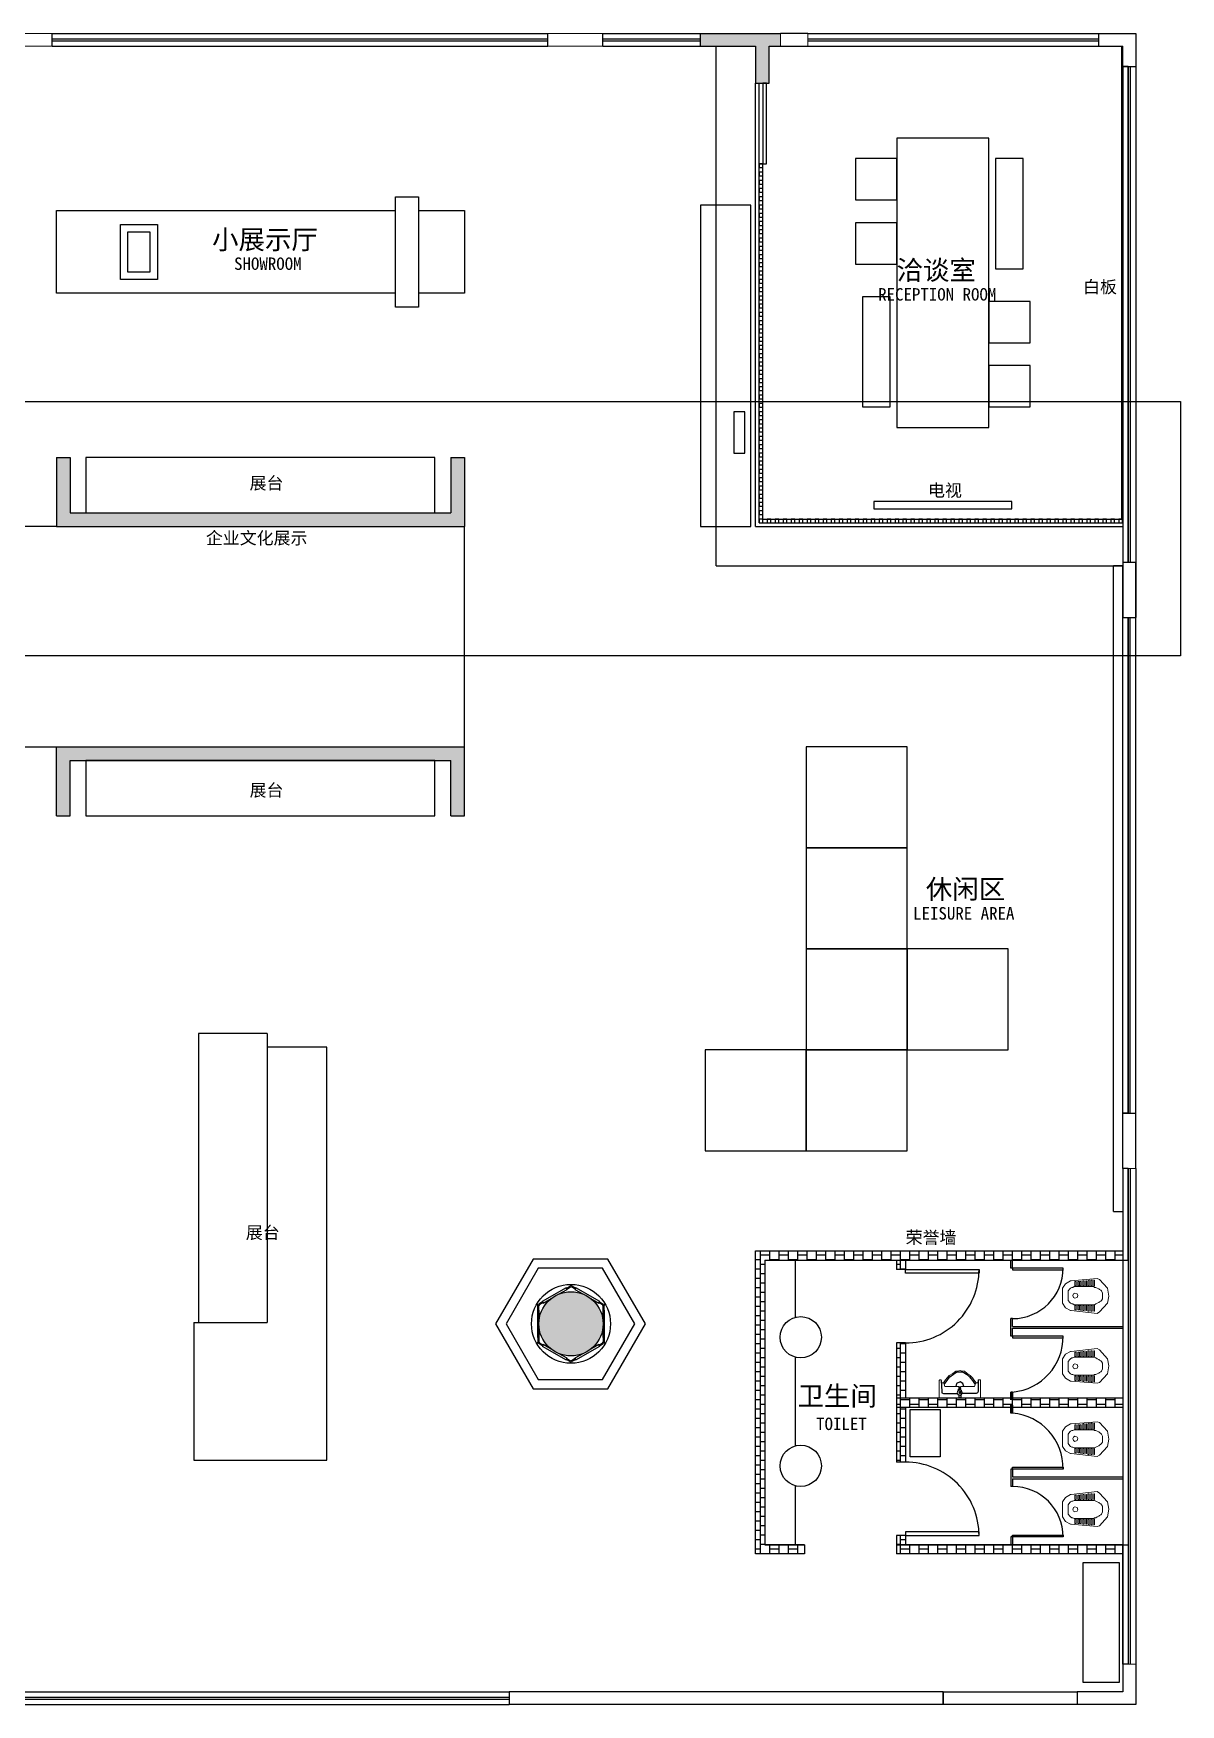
# Model space of a CAD drawing. Header units: millimetres. Extents: x 5625199 to 7433318, y -3316392 to -2552493.
# Drawn here: x 5917305 to 5929799, y -2654519 to -2636319 of the extents above; entities that cross this region are included whole.
import ezdxf

# ---------------------------------------------------------------- set-up
doc = ezdxf.new("R2010")
doc.units = ezdxf.units.MM
for name, color, linetype in [('155', 155, 'Continuous'), ('250', 250, 'Continuous'), ('PL-固定家具', 155, 'Continuous'), ('PL-固定落地', 155, 'Continuous'), ('PL-文字标注', 2, 'Continuous'), ('PL-新建墙体', 5, 'Continuous'), ('PL-活动家具', 15, 'Continuous'), ('PL-门', 4, 'Continuous')]:
    doc.layers.add(name, color=color, linetype=linetype)
doc.styles.add('黑体', font='simhei.ttf')
pattern_1 = [(90, (275553.75, -473759.71), (-101.6, 6e-15), []), (180, (275553.754, -473759.71), (-101.6, -50.8), [101.6, -101.6])]

# ---------------------------------------------------------------- blocks, each defined once
blk = doc.blocks.new('GRDRDRD')
at = {"lineweight": 9}
for points in [[(5099847, -2519310), (5099792, -2519279), (5099760, -2519231), (5099760, -2519145), (5099760, -2519066), (5099792, -2519018), (5099847, -2518987)], [(5099823, -2519097), (5099839, -2519073)], [(5099839, -2519073), (5099847, -2519066), (5099863, -2519058), (5099871, -2519058), (5099886, -2519050), (5100100, -2519050)], [(5099847, -2518987), (5099855, -2518987)], [(5100139, -2518955), (5099855, -2518987)], [(5100100, -2519050), (5100107, -2519050)], [(5100107, -2519050), (5100123, -2519058), (5100139, -2519066), (5100155, -2519073), (5100163, -2519081), (5100178, -2519089), (5100186, -2519097)], [(5100139, -2518955), (5100163, -2518971)], [(5100163, -2518971), (5100250, -2519066), (5100265, -2519145), (5100250, -2519231), (5100163, -2519326)], [(5099823, -2519200), (5099823, -2519097)], [(5099839, -2519223), (5099823, -2519200)], [(5100107, -2519247), (5100100, -2519247), (5099886, -2519247), (5099871, -2519239), (5099863, -2519239), (5099847, -2519231), (5099839, -2519223)], [(5100107, -2519239), (5100100, -2519247)], [(5100186, -2519200), (5100178, -2519208), (5100163, -2519216), (5100155, -2519223), (5100139, -2519231), (5100123, -2519239), (5100107, -2519239)], [(5100186, -2519097), (5100194, -2519113)], [(5100194, -2519176), (5100186, -2519200)], [(5100194, -2519176), (5100194, -2519113)], [(5100139, -2519334), (5099855, -2519310), (5099847, -2519310)], [(5100163, -2519326), (5100139, -2519334)]]:
    blk.add_lwpolyline(points, dxfattribs=at)
at = {"lineweight": 13}
for points in [[(5099894, -2518995), (5099910, -2518995), (5099910, -2519042), (5099894, -2519042)], [(5099926, -2518995), (5099942, -2518995), (5099942, -2519042), (5099926, -2519042)], [(5099950, -2518995), (5099965, -2518987), (5099965, -2519042), (5099950, -2519042)], [(5099981, -2518987), (5099997, -2518987), (5099997, -2519042), (5099981, -2519042)], [(5100013, -2518987), (5100021, -2518987), (5100021, -2519042), (5100013, -2519042)], [(5100052, -2519042), (5100036, -2519042), (5100036, -2518979), (5100052, -2518979)], [(5100084, -2519042), (5100068, -2519042), (5100068, -2518979), (5100084, -2518979)], [(5100107, -2519042), (5100100, -2519042), (5100100, -2518979), (5100107, -2518979)], [(5099894, -2519176), (5099878, -2519168), (5099871, -2519152), (5099878, -2519129), (5099894, -2519121), (5099918, -2519129), (5099926, -2519152), (5099918, -2519168)], [(5100084, -2519318), (5100068, -2519318), (5100068, -2519255), (5100084, -2519255)], [(5100100, -2519318), (5100100, -2519255), (5100107, -2519255), (5100107, -2519318)]]:
    blk.add_lwpolyline(points, close=True, dxfattribs=at)
for points in [[(5099894, -2519302), (5099894, -2519255), (5099910, -2519255), (5099910, -2519302)], [(5099926, -2519302), (5099926, -2519255), (5099942, -2519255), (5099942, -2519302)], [(5099950, -2519302), (5099950, -2519255), (5099965, -2519255), (5099965, -2519302)], [(5099981, -2519310), (5099981, -2519255), (5099997, -2519255), (5099997, -2519310)], [(5100013, -2519310), (5100013, -2519255), (5100021, -2519255), (5100021, -2519310)], [(5100036, -2519310), (5100036, -2519255), (5100052, -2519255), (5100052, -2519318), (5100036, -2519310)], [(5099910, -2519302), (5099894, -2519302)], [(5099942, -2519302), (5099926, -2519302)], [(5099965, -2519302), (5099950, -2519302)], [(5099997, -2519310), (5099981, -2519310)], [(5100021, -2519310), (5100013, -2519310)]]:
    blk.add_lwpolyline(points, dxfattribs=at)
blk = doc.blocks.new('SFSEEE')
at = {"lineweight": 9}
for points in [[(5103261, -2495352), (5103269, -2495352), (5103269, -2495375), (5103261, -2495375), (5103072, -2495375), (5103072, -2494925), (5103261, -2494925), (5103269, -2494933), (5103269, -2494949), (5103261, -2494949)], [(5103198, -2495139), (5103198, -2495012), (5103198, -2494989), (5103222, -2494981), (5103238, -2494973)], [(5103246, -2494949), (5103238, -2494957), (5103238, -2494965), (5103238, -2494973), (5103269, -2494996), (5103293, -2495012), (5103317, -2495036), (5103340, -2495075), (5103364, -2495107), (5103364, -2495123), (5103372, -2495154), (5103364, -2495178), (5103364, -2495202), (5103340, -2495233), (5103317, -2495265), (5103293, -2495289), (5103269, -2495304), (5103238, -2495328), (5103238, -2495336), (5103238, -2495344), (5103246, -2495352)], [(5103238, -2495328), (5103222, -2495320), (5103198, -2495312), (5103198, -2495296), (5103198, -2495162)]]:
    blk.add_lwpolyline(points, dxfattribs=at)
at = {"lineweight": 25}
for points in [[(5103261, -2494949), (5103143, -2494957), (5103127, -2494957), (5103119, -2494973), (5103119, -2495123)], [(5103222, -2494981), (5103230, -2494989), (5103261, -2495012), (5103285, -2495028), (5103301, -2495044), (5103332, -2495083), (5103348, -2495107), (5103356, -2495131), (5103356, -2495154), (5103356, -2495170), (5103348, -2495194), (5103332, -2495225), (5103301, -2495257), (5103285, -2495273), (5103261, -2495289), (5103230, -2495312), (5103222, -2495320)], [(5103072, -2495146), (5103096, -2495146), (5103104, -2495139)], [(5103104, -2495162), (5103096, -2495162), (5103072, -2495162), (5103072, -2495139)], [(5103261, -2495352), (5103143, -2495352), (5103127, -2495344), (5103119, -2495328), (5103119, -2495178)], [(5103159, -2495139), (5103159, -2495131)], [(5103159, -2495162), (5103159, -2495154)], [(5103167, -2495146), (5103175, -2495146), (5103182, -2495146)], [(5103167, -2495154), (5103175, -2495154), (5103182, -2495154)], [(5103175, -2495162), (5103175, -2495154)], [(5103182, -2495146), (5103190, -2495146), (5103190, -2495139), (5103190, -2495162), (5103190, -2495139), (5103190, -2495162), (5103182, -2495154)], [(5103198, -2495194), (5103230, -2495186), (5103246, -2495154), (5103230, -2495115), (5103198, -2495107)]]:
    blk.add_lwpolyline(points, dxfattribs=at)
for points in [[(5103072, -2495139), (5103072, -2495162), (5103072, -2495146)], [(5103127, -2495123), (5103111, -2495131), (5103104, -2495154), (5103111, -2495170), (5103127, -2495178), (5103151, -2495170), (5103159, -2495154), (5103151, -2495131)], [(5103143, -2495154), (5103135, -2495146), (5103127, -2495146), (5103119, -2495154), (5103127, -2495162), (5103135, -2495162)], [(5103175, -2495162), (5103175, -2495139), (5103167, -2495139), (5103167, -2495162)]]:
    blk.add_lwpolyline(points, close=True, dxfattribs=at)
blk = doc.blocks.new('G$CFB626B85')
at = {"layer": 'PL-活动家具'}
for points in [[(1100, 3300), (2200, 3300), (2200, 4400), (1100, 4400)], [(1100, 2200), (2200, 2200), (2200, 3300), (1100, 3300)], [(1100, 1100), (2200, 1100), (2200, 2200), (1100, 2200)], [(2200, 1100), (3300, 1100), (3300, 2200), (2200, 2200)], [(0, 0), (1100, 0), (1100, 1100), (0, 1100)], [(1100, 0), (2200, 0), (2200, 1100), (1100, 1100)]]:
    blk.add_lwpolyline(points, close=True, dxfattribs=at)

msp = doc.modelspace()

# ---------------------------------------------------------------- hatches: boundary and pattern name
at = {"layer": 'PL-新建墙体'}
h = msp.add_hatch(dxfattribs=at)
h.set_pattern_fill('AR-B88', color=250, scale=0.5, angle=90)
h.set_pattern_definition(pattern_1)
h.paths.add_polyline_path([(5907400.32, -2641539.37), (5906900.32, -2641539.37), (5906900.32, -2641689.37), (5906900.34, -2642089.37), (5907540.32, -2642089.37), (5907540.32, -2641689.37), (5910151.45, -2641689.37), (5910151.45, -2640939.37), (5910001.45, -2640939.37), (5910001.45, -2641539.37), (5907540.32, -2641539.37)])
h.paths.add_polyline_path([(5906900.32, -2644089.37), (5906900.41, -2644239.37), (5907400.32, -2644239.37), (5907540.59, -2644239.37), (5910001.45, -2644239.37), (5910001.45, -2644839.37), (5910151.45, -2644839.37), (5910151.45, -2644089.37), (5907540.32, -2644089.37), (5907540.32, -2643689.37), (5906900.4, -2643689.37)])
h.paths.add_polyline_path([(5910751.45, -2644089.37), (5910751.45, -2644839.37), (5910901.45, -2644839.37), (5910901.45, -2644239.37), (5915005.06, -2644239.37), (5915005.06, -2644839.37), (5915155.06, -2644839.37), (5915155.06, -2644089.37)])
h.paths.add_polyline_path([(5915155.06, -2641689.37), (5915155.06, -2640939.37), (5915005.06, -2640939.37), (5915005.06, -2641539.37), (5910901.45, -2641539.37), (5910901.45, -2640939.37), (5910751.45, -2640939.37), (5910751.45, -2641689.37)])
h.paths.add_polyline_path([(5922000.35, -2641689.37), (5922000.35, -2640939.37), (5921850.35, -2640939.37), (5921850.35, -2641539.37), (5917705.06, -2641539.37), (5917705.06, -2640939.37), (5917555.06, -2640939.37), (5917555.06, -2641689.37)])
h.paths.add_polyline_path([(5917555.06, -2644089.37), (5917555.06, -2644839.37), (5917705.06, -2644839.37), (5917705.06, -2644239.37), (5921850.35, -2644239.37), (5921850.35, -2644839.37), (5922000.35, -2644839.37), (5922000.35, -2644089.37)])
h.paths.add_polyline_path([(5924569.71, -2636319.26), (5924569.71, -2636379.26), (5924569.71, -2636399.26), (5924569.71, -2636459.26), (5925169.71, -2636459.26), (5925169.71, -2636859.26), (5925319.71, -2636859.26), (5925319.71, -2636459.26), (5925440.29, -2636459.26), (5925440.29, -2636319.26)])
h.paths.add_polyline_path([(5923510.22, -2650372.82, 1), (5922810.22, -2650372.82, 1)])
h.paths.add_polyline_path([(5909390.3, -2652549.44, 1), (5908690.3, -2652549.44, 1)])
h = msp.add_hatch(dxfattribs=at)
h.set_pattern_fill('AR-B88', color=250, scale=0.5, angle=90)
h.set_pattern_definition(pattern_1)
h.paths.add_polyline_path([(5929169.87, -2649579.07), (5925169.71, -2649579.05), (5925169.71, -2652879.44), (5925703.92, -2652879.44), (5925703.92, -2652779.33), (5925269.92, -2652779.33), (5925269.92, -2649681.16), (5929169.87, -2649681.18)])
h.paths.add_polyline_path([(5929169.87, -2651180.24), (5926703.92, -2651180.24), (5926703.92, -2651280.24), (5929169.87, -2651280.24)])
h.paths.add_polyline_path([(5926803.92, -2651180.24), (5926803.92, -2650580.93), (5926703.92, -2650580.93), (5926703.92, -2651180.24)])
h.paths.add_polyline_path([(5926703.92, -2651280.24), (5926703.92, -2651879.34), (5926803.92, -2651879.34), (5926803.92, -2651280.24)])
h.paths.add_polyline_path([(5926803.92, -2649681.16), (5926703.92, -2649681.16), (5926703.92, -2649780.93), (5926803.92, -2649780.93), (5926803.92, -2649681.16)])
h.paths.add_polyline_path([(5926803.92, -2652779.33), (5926803.92, -2652679.34), (5926703.92, -2652679.34), (5926703.92, -2652779.33)])
h.paths.add_polyline_path([(5926703.92, -2652779.33), (5926703.92, -2652879.44), (5929169.87, -2652879.44), (5929169.87, -2652779.33), (5926803.92, -2652779.33)])

# ---------------------------------------------------------------- linework, layer by layer
at = {"color": 255, "lineweight": 9}
for p, q in [((5916908.2, -2636319.26), (5917508.2, -2636319.26)), ((5916908.2, -2636459.26), (5917508.2, -2636459.26)), ((5922908.2, -2636319.26), (5923508.2, -2636319.26)), ((5922908.2, -2636459.26), (5923508.2, -2636459.26)), ((5925440.29, -2636319.26), (5925440.29, -2636459.26)), ((5925740.29, -2636319.26), (5925740.29, -2636459.26)), ((5929309.89, -2648679.61), (5929169.87, -2648679.61)), ((5929309.89, -2654079.66), (5929169.89, -2654079.66)), ((5927214.88, -2654379.44), (5922487.14, -2654379.44)), ((5927214.88, -2654519.44), (5922487.14, -2654519.44))]:
    msp.add_line(p, q, dxfattribs=at)
at = {"color": 255}
for p, q in [((5917508.2, -2636459.26), (5917508.2, -2636319.26)), ((5922908.2, -2636459.26), (5922908.2, -2636319.26)), ((5923508.2, -2636459.26), (5923508.2, -2636319.26)), ((5928908.2, -2636459.26), (5928908.2, -2636319.26)), ((5922487.14, -2654379.44), (5922487.14, -2654519.44))]:
    msp.add_line(p, q, dxfattribs=at)
at = {"color": 250, "ltscale": 500}
for p, q in [((5917508.2, -2636319.26), (5922908.2, -2636319.26)), ((5917508.2, -2636459.26), (5922908.2, -2636459.26)), ((5923508.2, -2636319.26), (5924569.71, -2636319.26)), ((5923508.2, -2636459.26), (5924569.71, -2636459.26)), ((5925740.29, -2636319.26), (5928908.2, -2636319.26)), ((5925740.29, -2636459.26), (5928908.2, -2636459.26)), ((5929169.87, -2636679.44), (5929169.87, -2639847.35)), ((5929169.87, -2636679.44), (5929169.87, -2642079.44)), ((5929309.87, -2636679.44), (5929309.87, -2642079.44)), ((5929169.87, -2648079.44), (5929169.87, -2642679.44)), ((5929309.87, -2648079.44), (5929309.87, -2642679.44)), ((5929169.87, -2648679.61), (5929169.87, -2654079.61)), ((5929309.87, -2648679.61), (5929309.87, -2654079.61)), ((5910033.02, -2654379.44), (5922487.14, -2654379.44)), ((5910033.02, -2654519.44), (5922487.14, -2654519.44))]:
    msp.add_line(p, q, dxfattribs=at)
at = {"color": 3, "ltscale": 500}
for p, q in [((5917508.2, -2636379.26), (5922908.2, -2636379.26)), ((5917508.2, -2636399.26), (5922908.2, -2636399.26)), ((5923508.2, -2636379.26), (5924569.71, -2636379.26)), ((5923508.2, -2636399.26), (5924569.71, -2636399.26)), ((5925740.29, -2636379.26), (5928908.2, -2636379.26)), ((5925740.29, -2636399.26), (5928908.2, -2636399.26)), ((5929229.87, -2636679.44), (5929229.87, -2642079.44)), ((5929249.87, -2636679.44), (5929249.87, -2642079.44)), ((5929229.87, -2648079.44), (5929229.87, -2642679.44)), ((5929249.87, -2648079.44), (5929249.87, -2642679.44)), ((5929229.87, -2648679.61), (5929229.87, -2654079.61)), ((5929249.87, -2648679.61), (5929249.87, -2654079.61)), ((5910033.02, -2654439.44), (5922487.14, -2654439.44)), ((5910033.02, -2654459.44), (5922487.14, -2654459.44))]:
    msp.add_line(p, q, dxfattribs=at)
at = {"color": 255, "ltscale": 500}
for p, q in [((5925740.29, -2636319.26), (5925440.29, -2636319.26)), ((5925440.29, -2636459.26), (5925740.29, -2636459.26)), ((5928908.2, -2636319.26), (5929309.9, -2636319.26)), ((5928908.2, -2636459.26), (5929169.88, -2636459.26)), ((5929169.87, -2636679.44), (5929169.88, -2636459.26)), ((5929309.9, -2636319.26), (5929309.87, -2636679.44)), ((5929169.87, -2636679.44), (5929309.87, -2636679.44)), ((5929169.87, -2642079.44), (5929309.87, -2642079.44)), ((5929169.87, -2642679.44), (5929309.87, -2642679.44)), ((5929169.87, -2648079.44), (5929309.87, -2648079.44)), ((5927214.88, -2654379.44), (5927214.88, -2654519.44)), ((5928674.07, -2654379.44), (5928674.07, -2654519.44))]:
    msp.add_line(p, q, dxfattribs=at)
at = {"ltscale": 500}
for p, q in [((5929169.87, -2642079.44), (5929169.87, -2642679.44)), ((5929309.87, -2642079.44), (5929309.87, -2642679.44)), ((5929309.87, -2642679.44), (5929309.87, -2642079.44)), ((5929169.87, -2642679.44), (5929169.87, -2642124.37)), ((5929169.87, -2648679.61), (5929169.87, -2648079.44)), ((5929309.87, -2648679.61), (5929309.87, -2648079.44)), ((5925169.71, -2652879.44), (5925169.71, -2650976.79)), ((5929169.89, -2652779.33), (5926703.92, -2652779.33)), ((5929169.89, -2652879.44), (5929169.89, -2652879.44)), ((5929169.89, -2654079.66), (5929169.89, -2654379.44)), ((5929309.89, -2654079.66), (5929309.89, -2654519.44)), ((5927214.88, -2654379.44), (5922487.14, -2654379.44)), ((5929169.89, -2654379.44), (5928674.07, -2654379.44)), ((5927214.88, -2654519.44), (5922487.14, -2654519.44)), ((5929309.89, -2654519.44), (5928674.07, -2654519.44))]:
    msp.add_line(p, q, dxfattribs=at)
at = {"layer": '155', "color": 6, "ltscale": 500}
msp.add_lwpolyline([(5906721.59, -2640329.15), (5929798.86, -2640329.15), (5929798.86, -2643098.74), (5906721.59, -2643098.74)], close=True, dxfattribs=at)
at = {"layer": '250', "ltscale": 500}
for p, q in [((5917555.06, -2641689.37), (5915155.06, -2641689.37)), ((5922000.35, -2644089.37), (5922000.35, -2641689.37)), ((5915155.06, -2644089.37), (5917555.06, -2644089.37))]:
    msp.add_line(p, q, dxfattribs=at)
msp.add_lwpolyline([(5927214.88, -2654379.44), (5928674.07, -2654379.44), (5928674.07, -2654519.44), (5927214.88, -2654519.44)], close=True, dxfattribs=at)
at = {"layer": 'PL-固定家具', "ltscale": 500}
for p, q in [((5925209.71, -2641649.37), (5925209.71, -2637739.26)), ((5925249.71, -2641609.37), (5925249.71, -2637739.26)), ((5925209.71, -2641649.37), (5929169.87, -2641649.37)), ((5925249.71, -2641609.37), (5929169.87, -2641609.37)), ((5927949.9, -2649765.94), (5927949.9, -2649681.17)), ((5927969.9, -2649765.94), (5927969.9, -2649681.17)), ((5927969.9, -2649765.94), (5927949.9, -2649765.94)), ((5927949.9, -2650505.47), (5927949.9, -2650315.94)), ((5927969.9, -2650315.94), (5927949.9, -2650315.94)), ((5927969.9, -2650400.71), (5927969.9, -2650315.94)), ((5927969.9, -2650400.71), (5929169.9, -2650400.71)), ((5927969.9, -2650505.47), (5927969.9, -2650420.71)), ((5927969.9, -2650420.71), (5929169.9, -2650420.71)), ((5927969.9, -2650505.47), (5927949.9, -2650505.47)), ((5927949.9, -2651200.26), (5927949.9, -2651115.47)), ((5927949.9, -2651115.47), (5927949.9, -2651200.24)), ((5927969.9, -2651115.47), (5927949.9, -2651115.47)), ((5927969.9, -2651200.26), (5927969.9, -2651115.47)), ((5927969.9, -2651115.47), (5927969.9, -2651200.24)), ((5927949.9, -2651260.01), (5927949.9, -2651344.8)), ((5927949.9, -2651344.8), (5927949.9, -2651260.03)), ((5927969.9, -2651344.8), (5927949.9, -2651344.8)), ((5927969.9, -2651260.01), (5927969.9, -2651344.8)), ((5927969.9, -2651344.8), (5927969.9, -2651260.03)), ((5927949.9, -2651954.8), (5927949.9, -2652144.33)), ((5927969.9, -2651954.8), (5927949.9, -2651954.8)), ((5927969.9, -2651954.8), (5927969.9, -2652039.56)), ((5927969.9, -2652039.56), (5929169.9, -2652039.56)), ((5927969.9, -2652059.56), (5927969.9, -2652144.33)), ((5927969.9, -2652059.56), (5929169.9, -2652059.56)), ((5927969.9, -2652144.33), (5927949.9, -2652144.33)), ((5927949.9, -2652694.33), (5927949.9, -2652779.1)), ((5927969.9, -2652694.33), (5927949.9, -2652694.33)), ((5927969.9, -2652694.33), (5927969.9, -2652779.1))]:
    msp.add_line(p, q, dxfattribs=at)
at = {"layer": 'PL-固定家具', "color": 8}
for p, q in [((5923109.53, -2649984.77), (5923150.23, -2649962.57)), ((5923114.32, -2649993.55), (5923155.01, -2649971.35)), ((5923206.13, -2649993.55), (5923165.43, -2649971.35)), ((5923210.92, -2649984.77), (5923170.22, -2649962.57)), ((5922798.81, -2650222.69), (5922799.94, -2650176.35)), ((5922808.81, -2650222.94), (5922809.94, -2650176.6)), ((5922849.51, -2650134.89), (5922809.94, -2650159.04)), ((5922854.72, -2650143.42), (5922815.15, -2650167.57)), ((5923465.73, -2650143.42), (5923505.3, -2650167.57)), ((5923470.94, -2650134.89), (5923510.51, -2650159.04)), ((5923511.64, -2650222.94), (5923510.51, -2650176.6)), ((5923521.63, -2650222.69), (5923520.5, -2650176.35)), ((5922798.81, -2650522.94), (5922799.94, -2650569.28)), ((5922808.81, -2650522.69), (5922809.94, -2650569.04)), ((5922849.51, -2650610.74), (5922809.94, -2650586.6)), ((5922854.72, -2650602.21), (5922815.15, -2650578.06)), ((5923465.73, -2650602.21), (5923505.3, -2650578.06)), ((5923470.94, -2650610.74), (5923510.51, -2650586.6)), ((5923511.64, -2650522.69), (5923510.51, -2650569.04)), ((5923521.63, -2650522.94), (5923520.5, -2650569.28)), ((5923109.53, -2650760.87), (5923150.23, -2650783.06)), ((5923114.32, -2650752.09), (5923155.01, -2650774.28)), ((5923206.13, -2650752.09), (5923165.43, -2650774.28)), ((5923210.92, -2650760.87), (5923170.22, -2650783.06))]:
    msp.add_line(p, q, dxfattribs=at)
at = {"layer": 'PL-固定家具', "color": 250, "ltscale": 500}
for points in [[(5925249.71, -2637739.37), (5925209.71, -2637739.37), (5925209.71, -2637779.37), (5925249.71, -2637779.37)], [(5925249.71, -2637829.37), (5925209.71, -2637829.37), (5925209.71, -2637869.37), (5925249.71, -2637869.37)], [(5925249.71, -2637919.37), (5925209.71, -2637919.37), (5925209.71, -2637959.37), (5925249.71, -2637959.37)], [(5925249.71, -2638009.37), (5925209.71, -2638009.37), (5925209.71, -2638049.37), (5925249.71, -2638049.37)], [(5925249.71, -2638099.37), (5925209.71, -2638099.37), (5925209.71, -2638139.37), (5925249.71, -2638139.37)], [(5925249.71, -2638189.37), (5925209.71, -2638189.37), (5925209.71, -2638229.37), (5925249.71, -2638229.37)], [(5925249.71, -2638279.37), (5925209.71, -2638279.37), (5925209.71, -2638319.37), (5925249.71, -2638319.37)], [(5925249.71, -2638369.37), (5925209.71, -2638369.37), (5925209.71, -2638409.37), (5925249.71, -2638409.37)], [(5925249.71, -2638459.37), (5925209.71, -2638459.37), (5925209.71, -2638499.37), (5925249.71, -2638499.37)], [(5925249.71, -2638549.37), (5925209.71, -2638549.37), (5925209.71, -2638589.37), (5925249.71, -2638589.37)], [(5925249.71, -2638639.37), (5925209.71, -2638639.37), (5925209.71, -2638679.37), (5925249.71, -2638679.37)], [(5925249.71, -2638729.37), (5925209.71, -2638729.37), (5925209.71, -2638769.37), (5925249.71, -2638769.37)], [(5925249.71, -2638819.37), (5925209.71, -2638819.37), (5925209.71, -2638859.37), (5925249.71, -2638859.37)], [(5925249.71, -2638909.37), (5925209.71, -2638909.37), (5925209.71, -2638949.37), (5925249.71, -2638949.37)], [(5925249.71, -2638999.37), (5925209.71, -2638999.37), (5925209.71, -2639039.37), (5925249.71, -2639039.37)], [(5925249.71, -2639089.37), (5925209.71, -2639089.37), (5925209.71, -2639129.37), (5925249.71, -2639129.37)], [(5925249.71, -2639179.37), (5925209.71, -2639179.37), (5925209.71, -2639219.37), (5925249.71, -2639219.37)], [(5925249.71, -2639269.37), (5925209.71, -2639269.37), (5925209.71, -2639309.37), (5925249.71, -2639309.37)], [(5925249.71, -2639359.37), (5925209.71, -2639359.37), (5925209.71, -2639399.37), (5925249.71, -2639399.37)], [(5925249.71, -2639449.37), (5925209.71, -2639449.37), (5925209.71, -2639489.37), (5925249.71, -2639489.37)], [(5925249.71, -2639539.37), (5925209.71, -2639539.37), (5925209.71, -2639579.37), (5925249.71, -2639579.37)], [(5925249.71, -2639629.37), (5925209.71, -2639629.37), (5925209.71, -2639669.37), (5925249.71, -2639669.37)], [(5925249.71, -2639719.37), (5925209.71, -2639719.37), (5925209.71, -2639759.37), (5925249.71, -2639759.37)], [(5925249.71, -2639809.37), (5925209.71, -2639809.37), (5925209.71, -2639849.37), (5925249.71, -2639849.37)], [(5925249.71, -2639899.37), (5925209.71, -2639899.37), (5925209.71, -2639939.37), (5925249.71, -2639939.37)], [(5925249.71, -2639989.37), (5925209.71, -2639989.37), (5925209.71, -2640029.37), (5925249.71, -2640029.37)], [(5925249.71, -2640079.37), (5925209.71, -2640079.37), (5925209.71, -2640119.37), (5925249.71, -2640119.37)], [(5925249.71, -2640169.37), (5925209.71, -2640169.37), (5925209.71, -2640209.37), (5925249.71, -2640209.37)], [(5925249.71, -2640259.37), (5925209.71, -2640259.37), (5925209.71, -2640299.37), (5925249.71, -2640299.37)], [(5925249.71, -2640349.37), (5925209.71, -2640349.37), (5925209.71, -2640389.37), (5925249.71, -2640389.37)], [(5925249.71, -2640439.37), (5925209.71, -2640439.37), (5925209.71, -2640479.37), (5925249.71, -2640479.37)], [(5925249.71, -2640529.37), (5925209.71, -2640529.37), (5925209.71, -2640569.37), (5925249.71, -2640569.37)], [(5925249.71, -2640619.37), (5925209.71, -2640619.37), (5925209.71, -2640659.37), (5925249.71, -2640659.37)], [(5925249.71, -2640709.37), (5925209.71, -2640709.37), (5925209.71, -2640749.37), (5925249.71, -2640749.37)], [(5925249.71, -2640799.37), (5925209.71, -2640799.37), (5925209.71, -2640839.37), (5925249.71, -2640839.37)], [(5925249.71, -2640889.37), (5925209.71, -2640889.37), (5925209.71, -2640929.37), (5925249.71, -2640929.37)], [(5925249.71, -2640979.37), (5925209.71, -2640979.37), (5925209.71, -2641019.37), (5925249.71, -2641019.37)], [(5925249.71, -2641069.37), (5925209.71, -2641069.37), (5925209.71, -2641109.37), (5925249.71, -2641109.37)], [(5925249.71, -2641159.37), (5925209.71, -2641159.37), (5925209.71, -2641199.37), (5925249.71, -2641199.37)], [(5925249.71, -2641249.37), (5925209.71, -2641249.37), (5925209.71, -2641289.37), (5925249.71, -2641289.37)], [(5925249.71, -2641339.37), (5925209.71, -2641339.37), (5925209.71, -2641379.37), (5925249.71, -2641379.37)], [(5925249.71, -2641429.37), (5925209.71, -2641429.37), (5925209.71, -2641469.37), (5925249.71, -2641469.37)], [(5925249.71, -2641519.37), (5925209.71, -2641519.37), (5925209.71, -2641559.37), (5925249.71, -2641559.37)], [(5925336.71, -2641609.37), (5925296.71, -2641609.37), (5925296.71, -2641649.37), (5925336.71, -2641649.37)], [(5925423.71, -2641609.37), (5925383.71, -2641609.37), (5925383.71, -2641649.37), (5925423.71, -2641649.37)], [(5925510.71, -2641609.37), (5925470.71, -2641609.37), (5925470.71, -2641649.37), (5925510.71, -2641649.37)], [(5925597.71, -2641609.37), (5925557.71, -2641609.37), (5925557.71, -2641649.37), (5925597.71, -2641649.37)], [(5925684.71, -2641609.37), (5925644.71, -2641609.37), (5925644.71, -2641649.37), (5925684.71, -2641649.37)], [(5925771.71, -2641609.37), (5925731.71, -2641609.37), (5925731.71, -2641649.37), (5925771.71, -2641649.37)], [(5925858.71, -2641609.37), (5925818.71, -2641609.37), (5925818.71, -2641649.37), (5925858.71, -2641649.37)], [(5925945.71, -2641609.37), (5925905.71, -2641609.37), (5925905.71, -2641649.37), (5925945.71, -2641649.37)], [(5926032.71, -2641609.37), (5925992.71, -2641609.37), (5925992.71, -2641649.37), (5926032.71, -2641649.37)], [(5926119.71, -2641609.37), (5926079.71, -2641609.37), (5926079.71, -2641649.37), (5926119.71, -2641649.37)], [(5926206.71, -2641609.37), (5926166.71, -2641609.37), (5926166.71, -2641649.37), (5926206.71, -2641649.37)], [(5926293.71, -2641609.37), (5926253.71, -2641609.37), (5926253.71, -2641649.37), (5926293.71, -2641649.37)], [(5926380.71, -2641609.37), (5926340.71, -2641609.37), (5926340.71, -2641649.37), (5926380.71, -2641649.37)], [(5926467.71, -2641609.37), (5926427.71, -2641609.37), (5926427.71, -2641649.37), (5926467.71, -2641649.37)], [(5926554.71, -2641609.37), (5926514.71, -2641609.37), (5926514.71, -2641649.37), (5926554.71, -2641649.37)], [(5926641.71, -2641609.37), (5926601.71, -2641609.37), (5926601.71, -2641649.37), (5926641.71, -2641649.37)], [(5926728.71, -2641609.37), (5926688.71, -2641609.37), (5926688.71, -2641649.37), (5926728.71, -2641649.37)], [(5926815.71, -2641609.37), (5926775.71, -2641609.37), (5926775.71, -2641649.37), (5926815.71, -2641649.37)], [(5926902.71, -2641609.37), (5926862.71, -2641609.37), (5926862.71, -2641649.37), (5926902.71, -2641649.37)], [(5926989.71, -2641609.37), (5926949.71, -2641609.37), (5926949.71, -2641649.37), (5926989.71, -2641649.37)], [(5927076.71, -2641609.37), (5927036.71, -2641609.37), (5927036.71, -2641649.37), (5927076.71, -2641649.37)], [(5927163.71, -2641609.37), (5927123.71, -2641609.37), (5927123.71, -2641649.37), (5927163.71, -2641649.37)], [(5927250.71, -2641609.37), (5927210.71, -2641609.37), (5927210.71, -2641649.37), (5927250.71, -2641649.37)], [(5927337.71, -2641609.37), (5927297.71, -2641609.37), (5927297.71, -2641649.37), (5927337.71, -2641649.37)], [(5927424.71, -2641609.37), (5927384.71, -2641609.37), (5927384.71, -2641649.37), (5927424.71, -2641649.37)], [(5927511.71, -2641609.37), (5927471.71, -2641609.37), (5927471.71, -2641649.37), (5927511.71, -2641649.37)], [(5927598.71, -2641609.37), (5927558.71, -2641609.37), (5927558.71, -2641649.37), (5927598.71, -2641649.37)], [(5927685.71, -2641609.37), (5927645.71, -2641609.37), (5927645.71, -2641649.37), (5927685.71, -2641649.37)], [(5927772.71, -2641609.37), (5927732.71, -2641609.37), (5927732.71, -2641649.37), (5927772.71, -2641649.37)], [(5927859.71, -2641609.37), (5927819.71, -2641609.37), (5927819.71, -2641649.37), (5927859.71, -2641649.37)], [(5927946.71, -2641609.37), (5927906.71, -2641609.37), (5927906.71, -2641649.37), (5927946.71, -2641649.37)], [(5928033.71, -2641609.37), (5927993.71, -2641609.37), (5927993.71, -2641649.37), (5928033.71, -2641649.37)], [(5928120.71, -2641609.37), (5928080.71, -2641609.37), (5928080.71, -2641649.37), (5928120.71, -2641649.37)], [(5928207.71, -2641609.37), (5928167.71, -2641609.37), (5928167.71, -2641649.37), (5928207.71, -2641649.37)], [(5928294.71, -2641609.37), (5928254.71, -2641609.37), (5928254.71, -2641649.37), (5928294.71, -2641649.37)], [(5928381.71, -2641609.37), (5928341.71, -2641609.37), (5928341.71, -2641649.37), (5928381.71, -2641649.37)], [(5928468.71, -2641609.37), (5928428.71, -2641609.37), (5928428.71, -2641649.37), (5928468.71, -2641649.37)], [(5928555.71, -2641609.37), (5928515.71, -2641609.37), (5928515.71, -2641649.37), (5928555.71, -2641649.37)], [(5928642.71, -2641609.37), (5928602.71, -2641609.37), (5928602.71, -2641649.37), (5928642.71, -2641649.37)], [(5928729.71, -2641609.37), (5928689.71, -2641609.37), (5928689.71, -2641649.37), (5928729.71, -2641649.37)], [(5928816.71, -2641609.37), (5928776.71, -2641609.37), (5928776.71, -2641649.37), (5928816.71, -2641649.37)], [(5928903.71, -2641609.37), (5928863.71, -2641609.37), (5928863.71, -2641649.37), (5928903.71, -2641649.37)], [(5928990.71, -2641609.37), (5928950.71, -2641609.37), (5928950.71, -2641649.37), (5928990.71, -2641649.37)], [(5929077.71, -2641609.37), (5929037.71, -2641609.37), (5929037.71, -2641649.37), (5929077.71, -2641649.37)], [(5929164.71, -2641609.37), (5929124.71, -2641609.37), (5929124.71, -2641649.37), (5929164.71, -2641649.37)]]:
    msp.add_lwpolyline(points, close=True, dxfattribs=at)
at = {"layer": 'PL-固定家具'}
msp.add_lwpolyline([(5924934.71, -2640889.37), (5925054.71, -2640889.37), (5925054.71, -2640439.37), (5924934.71, -2640439.37)], close=True, dxfattribs=at)
at = {"layer": 'PL-固定家具', "ltscale": 500}
msp.add_lwpolyline([(5925249.71, -2641609.37), (5925209.71, -2641609.37), (5925209.71, -2641649.37), (5925249.71, -2641649.37)], close=True, dxfattribs=at)
at = {"layer": 'PL-固定家具', "color": 8}
for points in [[(5923030.32, -2650047.82), (5923116.92, -2649997.82), (5923106.92, -2649980.5), (5922847.11, -2650130.5), (5922857.11, -2650147.82), (5922943.72, -2650097.82)], [(5923376.73, -2650097.82), (5923463.33, -2650147.82), (5923473.33, -2650130.5), (5923213.52, -2649980.5), (5923203.52, -2649997.82), (5923290.13, -2650047.82)], [(5922813.81, -2650322.82), (5922813.81, -2650222.82), (5922793.81, -2650222.82), (5922793.81, -2650522.82), (5922813.81, -2650522.82), (5922813.81, -2650422.82)], [(5923506.63, -2650422.82), (5923506.63, -2650522.82), (5923526.63, -2650522.82), (5923526.63, -2650222.82), (5923506.63, -2650222.82), (5923506.63, -2650322.82)], [(5922943.72, -2650647.82), (5922857.11, -2650597.82), (5922847.11, -2650615.14), (5923106.92, -2650765.14), (5923116.92, -2650747.82), (5923030.32, -2650697.82)], [(5923290.13, -2650697.82), (5923203.52, -2650747.82), (5923213.52, -2650765.14), (5923473.33, -2650615.14), (5923463.33, -2650597.82), (5923376.73, -2650647.82)]]:
    msp.add_lwpolyline(points, dxfattribs=at)
at = {"layer": 'PL-固定家具', "color": 250}
msp.add_circle((5923160.22, -2650372.82), 430, dxfattribs=at)
at = {"layer": 'PL-固定家具'}
for centre in [(5923160.22, -2649962.82), (5922805.15, -2650167.82), (5923515.29, -2650167.82), (5922805.15, -2650577.82), (5923515.29, -2650577.82), (5923160.22, -2650782.82)]:
    msp.add_circle(centre, 10, dxfattribs=at)
at = {"layer": 'PL-固定落地', "color": 250, "ltscale": 500}
for p, q in [((5924739.71, -2642119.37), (5924739.71, -2636459.26)), ((5925209.71, -2637739.37), (5925209.71, -2636859.26)), ((5924739.71, -2642119.37), (5929169.87, -2642119.37))]:
    msp.add_line(p, q, dxfattribs=at)
at = {"layer": 'PL-固定落地', "color": 8, "ltscale": 500}
for q in [(5925169.71, -2636859.26), (5929169.87, -2641689.37)]:
    msp.add_line((5925169.71, -2641689.37), q, dxfattribs=at)
at = {"layer": 'PL-固定落地', "ltscale": 500}
msp.add_line((5925209.71, -2637739.26), (5925249.71, -2637739.26), dxfattribs=at)
at = {"layer": 'PL-固定落地', "color": 155, "ltscale": 500}
for p, q in [((5929069.87, -2649149.07), (5929069.87, -2642119.37)), ((5929169.87, -2642119.37), (5929069.87, -2642119.37)), ((5929069.87, -2649149.07), (5929169.87, -2649149.07))]:
    msp.add_line(p, q, dxfattribs=at)
msp.add_lwpolyline([(5924569.71, -2638189.37), (5924569.71, -2641689.37), (5925119.71, -2641689.37), (5925119.71, -2638189.37)], close=True, dxfattribs=at)
at = {"layer": 'PL-新建墙体'}
for p, q in [((5924569.71, -2636459.26), (5924569.71, -2636319.26)), ((5924569.71, -2636319.26), (5925440.29, -2636319.26)), ((5924569.71, -2636459.26), (5925169.71, -2636459.26)), ((5925169.71, -2636459.26), (5925169.71, -2636859.26)), ((5925319.71, -2636859.26), (5925319.71, -2636459.26)), ((5925319.71, -2636459.26), (5925440.23, -2636459.26)), ((5925169.71, -2636859.26), (5925319.71, -2636859.26)), ((5917555.06, -2640939.37), (5917555.06, -2641689.37)), ((5917555.06, -2640939.37), (5917705.06, -2640939.37)), ((5917705.06, -2640939.37), (5917705.06, -2641539.37)), ((5921850.35, -2640939.37), (5922000.35, -2640939.37)), ((5921850.35, -2640939.37), (5921850.35, -2641539.37)), ((5922000.35, -2640939.37), (5922000.35, -2641689.37)), ((5917705.06, -2641539.37), (5921850.35, -2641539.37)), ((5917555.06, -2641689.37), (5922000.35, -2641689.37)), ((5917555.06, -2644089.37), (5922000.35, -2644089.37)), ((5917555.06, -2644839.37), (5917555.06, -2644089.37)), ((5922000.35, -2644839.37), (5922000.35, -2644089.37)), ((5917705.06, -2644239.37), (5921850.35, -2644239.37)), ((5917705.06, -2644839.37), (5917705.06, -2644239.37)), ((5921850.35, -2644839.37), (5921850.35, -2644239.37)), ((5917555.06, -2644839.37), (5917705.06, -2644839.37)), ((5921850.35, -2644839.37), (5922000.35, -2644839.37)), ((5925169.71, -2649579.05), (5929169.87, -2649579.07)), ((5925169.71, -2652879.44), (5925169.71, -2649579.05)), ((5925269.92, -2649681.16), (5929169.87, -2649681.18)), ((5925269.92, -2649681.16), (5925269.92, -2652779.33)), ((5926703.92, -2649681.16), (5926703.92, -2649780.93)), ((5926803.92, -2649681.16), (5926803.92, -2649780.93)), ((5926803.92, -2649780.93), (5926703.92, -2649780.93)), ((5926703.92, -2650580.93), (5926703.92, -2651879.34)), ((5926803.92, -2650580.93), (5926703.92, -2650580.93)), ((5926803.92, -2650580.93), (5926803.92, -2651181.06)), ((5926703.92, -2651180.24), (5929169.89, -2651180.24)), ((5926703.92, -2651280.24), (5929169.89, -2651280.24)), ((5926803.92, -2651279.43), (5926803.92, -2651879.34)), ((5926803.92, -2651879.34), (5926703.92, -2651879.34)), ((5925703.92, -2652779.33), (5925269.92, -2652779.33)), ((5925269.92, -2652779.33), (5925703.92, -2652779.33)), ((5925703.92, -2652779.33), (5925703.92, -2652879.44)), ((5926703.92, -2652679.34), (5926703.92, -2652779.33)), ((5926803.92, -2652679.34), (5926703.92, -2652679.34)), ((5926703.92, -2652779.33), (5929169.89, -2652779.33)), ((5926703.92, -2652779.33), (5926703.92, -2652879.44)), ((5926803.92, -2652679.34), (5926803.92, -2652779.33)), ((5925703.92, -2652879.44), (5925169.71, -2652879.44)), ((5929169.89, -2652879.44), (5926703.92, -2652879.44))]:
    msp.add_line(p, q, dxfattribs=at)
for points in [[(5929169.87, -2642079.44), (5929229.87, -2642079.44), (5929229.87, -2636679.44), (5929169.87, -2636679.44)], [(5929169.87, -2642679.44), (5929229.87, -2642679.44), (5929229.87, -2648079.44), (5929169.87, -2648079.44)], [(5929229.87, -2648679.61), (5929169.87, -2648679.61), (5929169.87, -2649681.18), (5929229.87, -2649681.18)], [(5929169.87, -2652779.33), (5929229.87, -2652779.33), (5929229.87, -2654079.61), (5929169.87, -2654079.61)]]:
    msp.add_lwpolyline(points, close=True, dxfattribs=at)
msp.add_circle((5923160.22, -2650372.82), 350, dxfattribs=at)
at = {"layer": 'PL-活动家具', "color": 250}
msp.add_line((5929159.87, -2641609.37), (5929159.88, -2636459.26), dxfattribs=at)
at = {"layer": 'PL-活动家具'}
for p, q in [((5919102.71, -2647209.41), (5919102.71, -2650359.41)), ((5919852.71, -2647209.41), (5919102.71, -2647209.41)), ((5919852.71, -2647209.41), (5919852.71, -2650359.41)), ((5920502.71, -2647359.41), (5919852.71, -2647359.41)), ((5920502.71, -2651859.41), (5920502.71, -2647359.41)), ((5925603.93, -2650301.61), (5925603.93, -2649681.16)), ((5919052.71, -2650359.41), (5919052.71, -2651859.41)), ((5919052.71, -2650359.41), (5919852.71, -2650359.41)), ((5925603.93, -2651702.24), (5925603.93, -2650736.24)), ((5919052.71, -2651859.41), (5920502.71, -2651859.41)), ((5925603.92, -2652779.33), (5925603.92, -2652136.87))]:
    msp.add_line(p, q, dxfattribs=at)
for points in [[(5926709.79, -2637459.37), (5926709.79, -2640609.37), (5927709.79, -2640609.37), (5927709.79, -2637459.37)], [(5921500.35, -2638099.32), (5921500.35, -2639299.32), (5921250.35, -2639299.32), (5921250.35, -2638099.32)], [(5918655.06, -2638999.32), (5918255.06, -2638999.32), (5918255.06, -2638399.32), (5918655.06, -2638399.32)], [(5917877.71, -2641539.37), (5921677.71, -2641539.37), (5921677.71, -2640939.37), (5917877.71, -2640939.37)], [(5926459.79, -2641496.9), (5927959.79, -2641496.9), (5927959.79, -2641416.9), (5926459.79, -2641416.9)], [(5917877.71, -2644839.37), (5921677.71, -2644839.37), (5921677.71, -2644239.37), (5917877.71, -2644239.37)], [(5922746.5, -2649667), (5922338.77, -2650373.22), (5922746.5, -2651079.44), (5923561.97, -2651079.44), (5923969.71, -2650373.22), (5923561.97, -2649667)], [(5922804.24, -2649767), (5922454.24, -2650373.22), (5922804.24, -2650979.44), (5923504.24, -2650979.44), (5923854.24, -2650373.22), (5923504.24, -2649767)], [(5926855.59, -2651305.45), (5927182.11, -2651305.45), (5927182.11, -2651822.58), (5926855.59, -2651822.58)], [(5928735.14, -2652976.11), (5928735.14, -2654276.11), (5929135.14, -2654276.11), (5929135.14, -2652976.11)]]:
    msp.add_lwpolyline(points, close=True, dxfattribs=at)
at = {"layer": 'PL-活动家具', "color": 8}
for points in [[(5926259.79, -2638131.51), (5926709.79, -2638131.51), (5926709.79, -2637681.51), (5926259.79, -2637681.51)], [(5928084.79, -2638881.46), (5928084.79, -2637681.46), (5927784.79, -2637681.46), (5927784.79, -2638881.46)], [(5926259.79, -2638831.51), (5926709.79, -2638831.51), (5926709.79, -2638381.51), (5926259.79, -2638381.51)], [(5926334.79, -2639187.29), (5926334.79, -2640387.29), (5926634.79, -2640387.29), (5926634.79, -2639187.29)], [(5928159.79, -2639237.24), (5927709.79, -2639237.24), (5927709.79, -2639687.24), (5928159.79, -2639687.24)], [(5928159.79, -2639937.24), (5927709.79, -2639937.24), (5927709.79, -2640387.24), (5928159.79, -2640387.24)]]:
    msp.add_lwpolyline(points, close=True, dxfattribs=at)
at = {"layer": 'PL-活动家具'}
for points in [[(5921250.35, -2639149.32), (5917555.06, -2639149.32), (5917555.06, -2638249.32), (5921250.35, -2638249.32)], [(5921500.35, -2638249.32), (5922000.35, -2638249.32), (5922000.35, -2639149.32), (5921500.35, -2639149.32)]]:
    msp.add_lwpolyline(points, dxfattribs=at)
at = {"layer": 'PL-活动家具', "color": 250}
msp.add_lwpolyline([(5918575.06, -2638919.32), (5918335.06, -2638919.32), (5918335.06, -2638479.32), (5918575.06, -2638479.32)], close=True, dxfattribs=at)
at = {"layer": 'PL-活动家具'}
for centre in [(5925662.22, -2650518.93), (5925662.22, -2651919.55)]:
    msp.add_circle(centre, 225, dxfattribs=at)
at = {"layer": 'PL-门'}
for points in [[(5925249.71, -2636859.37), (5925249.71, -2637739.37), (5925289.71, -2637739.37), (5925289.71, -2636859.37)], [(5926803.92, -2649780.93), (5927603.92, -2649780.93), (5927603.92, -2649820.93), (5926803.92, -2649820.93)], [(5927969.9, -2649785.94), (5928519.9, -2649785.94), (5928519.9, -2649765.94), (5927969.9, -2649765.94)], [(5927969.9, -2650525.47), (5928519.9, -2650525.47), (5928519.9, -2650505.47), (5927969.9, -2650505.47)], [(5927969.9, -2651934.8), (5928519.9, -2651934.8), (5928519.9, -2651954.8), (5927969.9, -2651954.8)], [(5926803.92, -2652679.34), (5927603.92, -2652679.34), (5927603.92, -2652639.34), (5926803.92, -2652639.34)], [(5927969.9, -2652674.33), (5928519.9, -2652674.33), (5928519.9, -2652694.33), (5927969.9, -2652694.33)]]:
    msp.add_lwpolyline(points, close=True, dxfattribs=at)
at = {"layer": 'PL-门', "color": 250}
for centre, radius, start, end in [((5926803.92, -2649780.93), 800, 269.858607, 0), ((5927969.9, -2649765.94), 550, 270, 0), ((5927915.95, -2650513.88), 604.01, 275.124323, 0.79755), ((5927915.95, -2651946.39), 604.01, 359.20245, 84.875677), ((5926803.92, -2652679.34), 800, 0, 90.141393), ((5927969.9, -2652694.33), 550, 0, 90)]:
    msp.add_arc(centre, radius, start, end, dxfattribs=at)

# ---------------------------------------------------------------- block references
at = {"ltscale": 500}
msp.add_blockref('G$CFB626B85', (5924619.71, -2648489.37), dxfattribs=at)
at = {"layer": 'PL-活动家具', "xscale": -1, "rotation": 180}
for p in [(828752.99, -5169214.84), (828752.99, -5170773.69)]:
    msp.add_blockref('GRDRDRD', p, dxfattribs=at)
at = {"layer": 'PL-活动家具'}
for p in [(828752.99, -131686.58), (828752.99, -133245.42)]:
    msp.add_blockref('GRDRDRD', p, dxfattribs=at)
at = {"layer": 'PL-活动家具', "rotation": 90}
msp.add_blockref('SFSEEE', (3432243.22, -7754252.19), dxfattribs=at)

# ---------------------------------------------------------------- texts
at = {"layer": 'PL-文字标注', "color": 2, "style": '黑体'}
for s, height, p in [('小展示厅', 211.2, (5919250.74, -2638669.03)), ('SHOWROOM', 135.168, (5919490.62, -2638894.66)), ('洽谈室', 211.2, (5926704.74, -2639002.86)), ('白板', 135.168, (5928736.67, -2639147.21)), ('RECEPTION ROOM', 135.168, (5926505.18, -2639228.48)), ('展台', 135.168, (5919659.64, -2641283.97)), ('电视', 135.168, (5927048.45, -2641363.44)), ('企业文化展示', 135.168, (5919183.24, -2641882.29)), ('展台', 135.168, (5919659.64, -2644628.55)), ('休闲区', 211.2, (5927024.39, -2645743.76)), ('LEISURE AREA', 135.168, (5926885.87, -2645969.39)), ('展台', 135.168, (5919618.64, -2649446.53)), ('荣誉墙', 135.168, (5926804.85, -2649499.79)), ('卫生间', 211.2, (5925626.78, -2651263.96)), ('TOILET', 135.168, (5925829.78, -2651529.58))]:
    msp.add_text(s, height=height, dxfattribs=at).set_placement(p)

doc.saveas('drawing.dxf')
